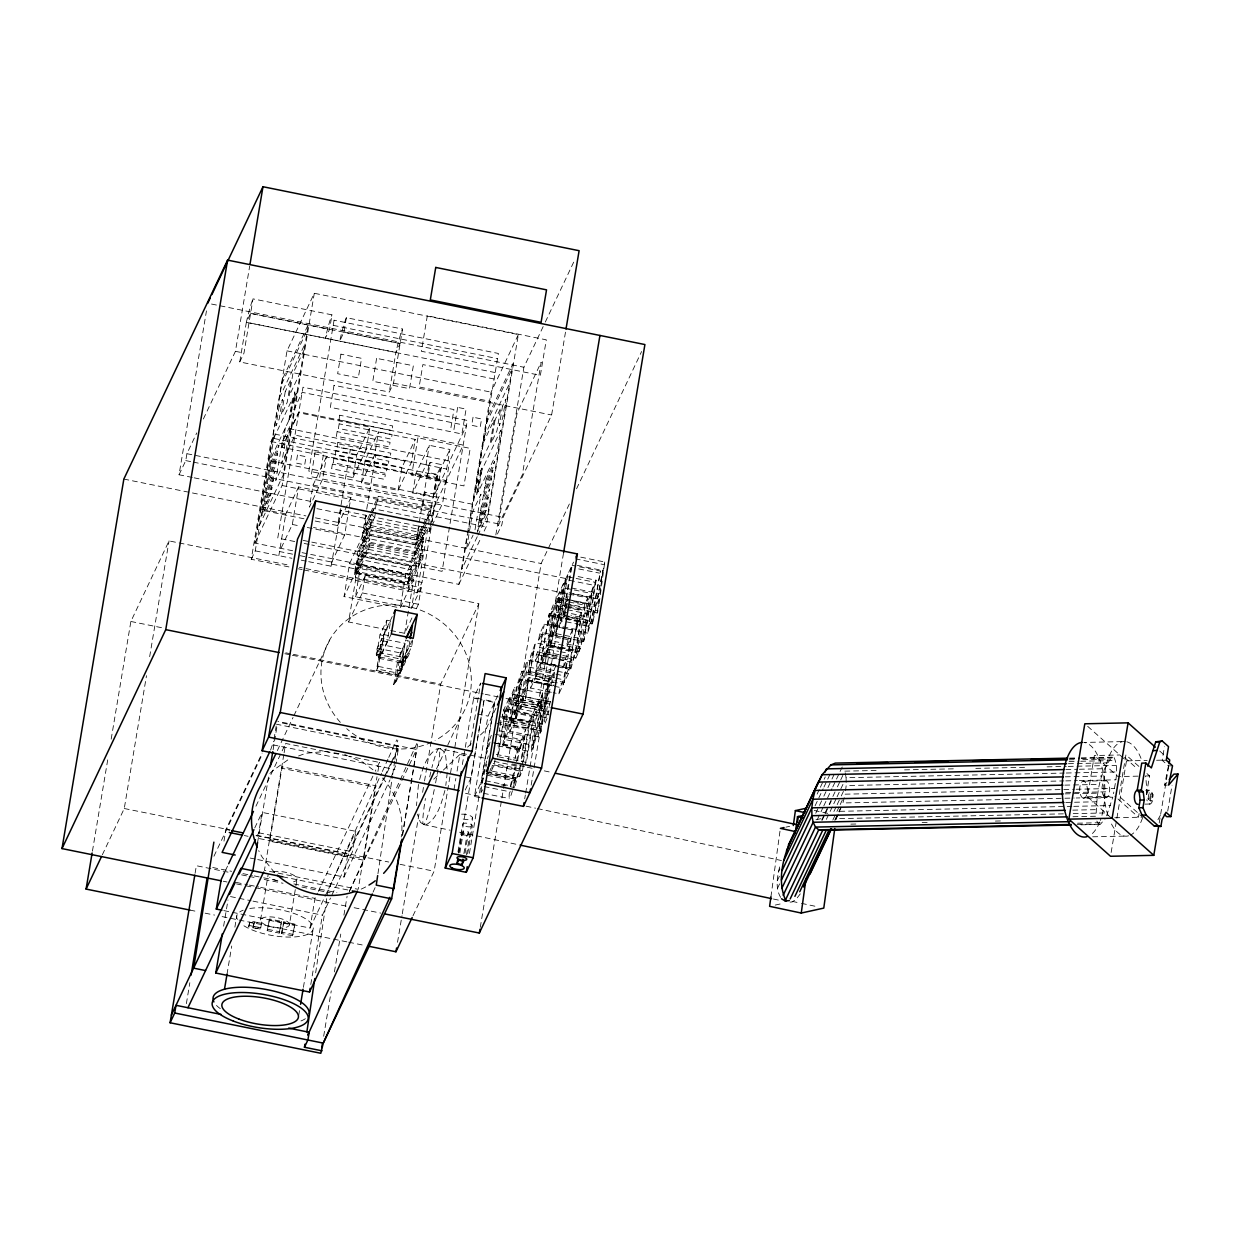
<?xml version="1.0" encoding="UTF-8"?>
<svg xmlns="http://www.w3.org/2000/svg" width="1240" height="1240" viewBox="0 0 1240 1240"><rect width="100%" height="100%" fill="white"/><g stroke="black" fill="none" stroke-linecap="round" stroke-linejoin="round"><path stroke-width="0.75" stroke-dasharray="5 3.75" d="M487.057 772.039L515.36 777.759L515.732 781.014L519.7 767.638M580.32 617.117L576.445 629.672L578.692 618.14L581.979 610.669L577.282 645.358L570.927 668.794L542.221 663.168L543.197 653.558L571.562 659.122L571.95 662.377L572.601 661.478L576.74 644.846L580.677 618.187L580.32 617.117L570.896 615.211M447.221 772.892L445.796 785.478M1072.987 816.726L1096.082 816.23C1096.764 796.235 1098.47 772.659 1112.218 757.191L1114.187 757.733C1119.131 768.986 1115.349 782.053 1113.52 793.709M554.171 677.66L554.187 672.22L525.9 666.5L520.428 688.774L517.406 711.714L545.957 717.572L548.22 710.985M509.392 792.36C507.671 810.061 515.607 780.89 514.74 779.077L486.436 773.357M780.626 897.373C774.519 887.112 777.79 874.169 780.564 863.319M845.541 790.732L846.191 785.556L1063.874 780.921M568.881 607.275L597.184 613.01L598.92 605.275M599.183 603.384L604.748 561.999L576.461 556.279M597.184 613.01L599.044 599.277L570.741 593.557M569.238 592.767L597.525 598.501L599.804 593.712L602.935 570.571L574.647 564.836M770.923 896.799L780.115 830.257M836.086 819.035L836.613 815.238M315.658 972.827L327.856 890.816L381.533 773.218M377.952 873.673L392.413 776.411M392.692 774.504L394.676 761.159M394.956 759.236L397.792 740.171M482.282 783.184L485.088 769.513M186.372 1003.64L189.828 982.731M402.582 835.435L417.957 742.279M92.442 851.12L108.004 758.12M111.182 739.133L130.867 621.472L169.043 540.904L289.959 565.378M192.293 477.446L179.041 474.765L206.46 310.899M102.331 854.794L124.264 808.511L146.491 675.661M149.668 656.673L169.043 540.904M179.041 474.765L185.767 460.598L186.915 453.7L196.788 432.884M203.36 418.996L235.429 351.323L249.674 266.181M346.347 317.688L343.914 332.18L339.698 341.093A37.541 3.441 -78.6 0 1 346.347 317.688L402.535 329.05L393.529 383.16L389.298 392.072L239.754 361.956L246.342 322.338L250.588 313.348L253.006 298.871L331.979 314.851L329.561 329.344L325.345 338.257A37.541 3.441 -78.6 0 1 331.979 314.851M239.754 361.956L243.986 353.044L250.573 313.425L400.117 343.542L395.885 352.454L389.298 392.072M195.099 873.285L196.369 865.721L230.284 872.588M288.951 566.913L251.271 559.287L270.987 441.486L274.505 434.062L428.792 465.279L430.203 462.303L441.704 464.628L432.171 521.621M292.625 550.731L254.835 543.089L287.013 350.858L314.294 293.276L518.351 334.567L486.189 526.798L482.05 535.525M303.986 518.769L261.764 510.229L274.505 434.062M251.271 559.287L255.254 550.855L262.229 509.237L285.789 513.995L278.829 555.629M282.053 447.33L298.871 411.835L463.218 445.082L446.4 480.578L282.053 447.33L285.324 427.831L449.655 461.079L466.472 425.584L302.142 392.336L270.026 460.304M288.827 420.639L292.516 398.582L273.714 438.262M289.339 419.57L294.81 391.902L290.656 416.779M254.835 543.089L282.115 485.507L314.294 293.276M223.99 841.123L225.944 829.452L262.089 753.145M223.619 926.187L228.005 899.961M292.578 554.171L279.512 551.521L292.33 524.458L298.608 486.933L350.904 497.519L349.013 508.772M227.013 974.237L231.74 945.996M234.887 927.163L236.778 915.864M326.353 457.018L313.053 485.072L309.365 507.129L322.663 479.058L326.353 457.018L446.292 481.291L442.603 503.332L432.311 525.078M270.584 750.061L273.683 741.101M273.994 739.226L276.195 726.097M257.067 836.21L258.695 832.784L262.105 812.386L355.849 831.358L352.439 851.756L331.312 896.318M257.594 842.41L268.987 774.333M273.094 749.75L276.892 727.058M248.667 926.885L250.062 921.026L261.516 923.335L260.726 927.908L260.106 929.194L248.667 926.885L250.062 921.026M253.006 927.752L254.355 921.987L261.516 923.335M253.642 926.296L260.757 927.737L260.137 929.008L253.037 927.582L254.355 921.987M283.805 754.602L264.43 870.341L358.174 889.312L377.022 776.736M284.115 752.742L285.665 743.457L323.315 751.068M269.995 839.712L282.193 766.8L375.937 785.773L363.738 858.685L363.072 860.095L269.328 841.123L269.995 839.712L363.738 858.685M260.555 919.941L268.181 874.402M267.22 930.635L269.576 918.949L281.511 921.366L279.775 931.767L279.171 933.054L267.22 930.635L269.576 918.949M315.192 521.033L337.606 525.574L350.346 449.407M308.698 561.673L331.111 566.215L331.793 562.092L344.612 535.029L348.704 510.647M331.111 566.215L341.078 510.275L366.591 515.437L363.444 534.239L416.361 544.949L417.771 536.501L416.361 539.478M270.026 460.815L352.935 477.586L356.671 455.204L369.969 427.149L298.731 412.734L285.433 440.789L281.681 463.171L294.981 435.116L366.234 449.531L369.969 427.149M279.171 933.054L281.511 921.366M281.433 933.519L283.79 921.832L294.887 924.079L292.531 935.751L281.433 933.519L282.053 932.201M283.79 921.832L282.038 932.232L293.151 934.449M361.367 482.964L365.211 460.055L378.495 432L415.214 439.425L411.386 462.334L398.087 490.389L361.367 482.964L374.666 454.91L378.495 432M423.414 541.493L410.114 569.548L409.355 574.136L356.423 563.425L357.197 558.837L370.497 530.782L423.414 541.493L422.654 546.065L408.875 575.128L408.347 578.321L410.874 574.476L410.114 579.064L407.572 582.893L355.306 572.322L356.082 567.75L413.695 579.39L400.164 607.941L344.053 596.595L349.556 563.704L372.946 514.182M289.385 924.885A14.632 5.053 9.5 0 0 268.63 916.887A14.632 5.053 9.5 0 0 266.91 925.474A14.632 5.053 9.5 0 0 289.385 924.885L297.011 879.33M292.531 935.751L294.887 924.079M424.189 533.2L410.905 561.255L410.13 565.843L357.213 555.132L357.972 550.544L371.272 522.49L424.189 533.2L411.541 608.081L355.43 596.735L367.195 526.489L423.429 537.773L405.666 575.05L400.164 607.941M409.464 578.925L407.418 583.823L354.501 573.113L355.958 564.417L369.721 535.355L370.497 530.782M354.501 573.113L356.376 569.144L358.608 555.861L411.525 566.572L410.223 574.353M362.034 537.214L366.404 511.066M366.715 509.237L375.86 454.568M355.338 577.484L356.097 572.896L369.396 544.841L422.313 555.551L421.554 560.124L408.255 588.194L355.338 577.484L368.621 549.413L369.396 544.841M411.943 617.939L404.659 633.314L348.564 621.968L357.585 568.029L344.053 596.595M361.398 545.306L374.697 517.25L427.614 527.961L414.315 556.016L361.398 545.306L362.158 540.733L373.891 515.964M371.272 522.49L370.512 527.062L357.213 555.132M355.306 572.322L369.071 543.275L369.846 538.687L356.082 567.75M374.697 517.25L375.457 512.663M372.078 512.43L377.549 500.867L378.324 496.295L431.241 507.005L430.482 511.578L417.183 539.648L364.25 528.938L371.303 514.073M348.564 621.968L362.328 592.921L365.087 576.337L421.197 587.698L418.423 604.268L415.183 611.103M223.789 910.594L310.031 928.047L314.991 898.365L317.471 893.141M298.685 1015.576L299.631 1009.918M303.413 987.335L313.178 928.962M310.775 984.498L322.385 915.182L330.507 898.039M398.087 490.389L401.915 467.48L415.214 439.425M376.231 654.1L380.788 644.475L402.659 648.908L398.102 658.518L376.231 654.1L377.208 648.241L381.765 638.631L405.093 643.343L399.761 675.196L376.449 670.468L381.765 638.631M376.495 655.588L379.967 634.849L386.911 620.202L390.631 620.961L387.159 641.716L380.215 656.347L376.495 655.588L383.439 640.956L386.911 620.202M379.456 655.278L377.162 668.949L399.032 673.382L400.814 671.677L402.768 660.005M376.449 670.468L378.371 666.423L383.703 634.57L392.243 616.528M380.215 656.347L383.687 635.593L390.631 620.961M257.719 859.584L343.961 877.037L347.804 854.112L383.951 777.806M412.719 492.931L415.989 473.37L429.288 445.3L449.918 449.485L446.648 469.046L433.349 497.116L412.719 492.931L426.018 464.876L429.288 445.3M323.671 1036.237L331.266 990.837M334.428 971.912L340.767 934.061M343.929 915.151L347.107 896.226M407.418 583.823L407.572 582.893M408.053 581.901L408.812 577.329M408.704 582.04L409.464 577.468L422.762 549.398L422.003 553.986L408.704 582.04L355.787 571.33L356.547 566.757L409.464 577.468M408.255 588.194L409.029 583.606L422.313 555.551M428.792 465.279L414.95 547.925L428.25 519.87L429.009 515.282L425.057 523.652M377.906 771.466L379.409 762.429L375.286 771.14M414.315 556.016L415.09 551.443L427.599 525.032M417.183 539.648L417.942 535.06L422.53 525.404M421.786 507.082L423.196 504.091L434.418 506.37L430.729 528.411L419.507 526.148L417.136 534.905M423.196 504.091L425.196 492.203L434.76 494.14L438.046 474.564L428.466 472.626L427.056 475.602M428.466 472.626L430.203 462.303M409.479 653.403L395.545 682.822L393.747 684.527L398.102 658.518M418.593 536.672L419.353 532.084M395.545 682.822L400.536 652.968L405.093 643.343M404.659 633.314L413.695 579.39M402.659 648.908L398.304 674.901L400.101 673.212M378.371 666.423L400.225 670.84L405.558 640.026L408.161 640.553L404.689 661.292L402.086 660.765L409.014 646.133L409.96 640.476M400.225 670.84L402.024 669.15L403.976 657.464L380.649 652.736L378.727 656.797L402.055 661.525M304.017 569.966L417.058 592.829L428.219 526.148M428.544 524.241L436.775 475.044L441.704 464.628M433.349 497.116L436.635 477.539L449.918 449.485M316.944 508.664L429.304 531.402L429.924 527.713M430.233 525.884L433.008 509.346L446.292 481.291M417.058 592.829L421.988 582.428L431.846 523.528M404.689 661.292L411.634 646.66L412.579 641.003M390.801 778.178L395.545 765.762M395.854 763.886L398.738 746.589L278.767 722.316M446.4 480.578L449.655 461.079M402.303 835.062L416.625 749.471L277.853 721.386M397.529 942.276L401.977 915.709M402.287 913.818L419.446 811.332M422.623 792.345L424.204 782.859M424.529 780.952L440.727 684.17L478.888 603.601L299.413 567.284M302.079 552.653L458.893 584.381L467.186 534.889M467.496 532.999L491.071 392.15L518.351 334.567M475.013 529.821L480.981 494.171L472.781 511.469L466.504 548.995L473.06 535.153M477.416 530.937L486.219 510.384L485.46 514.957L477.152 532.456M412.998 915.771L434.108 871.209L478.888 603.601M495.829 534.921L523.885 367.257L544.5 323.764M453.979 789.586L455.839 778.503M457.079 771.11L459.87 754.462L466.829 755.873M497.426 534.006L501.906 524.567L503.114 517.375L551.614 414.997L565.688 330.94M462.365 764.538L473.757 697.593L482.469 699.36M470.193 745.581L480.655 683.023L473.479 698.182L482.189 699.933M457.963 851.896L462.629 823.995M465.248 790.004L470.921 778.023L483.941 700.29L494.512 702.429L480.95 782.796M458.536 853.135L484.204 699.701L494.791 701.856L469.433 853.384M458.846 852.671L461.9 834.474L463.528 831.033L468.55 832.055L464.907 853.91M459.87 852.888L463.528 831.033M463.884 853.693L466.938 835.481L468.55 832.055M480.113 797.63L474.455 796.483L485.568 730.128L488.033 716.115L497.86 695.376M466.442 854.902L472.642 817.904M467.666 853.91L472.332 826.01A4.976 1.721 9.5 0 0 465.791 823.127A4.976 1.721 9.5 0 0 464.334 825.887A4.976 1.721 9.5 0 0 472.332 826.01M523.389 765.173L522.458 770.707L519.607 776.736L491.304 771.001L492.233 765.483L520.521 771.202L521.466 769.218L493.179 763.499M499.162 731.445L499.798 727.694M500.107 725.818L501.363 718.332L529.65 724.052L531.526 716.55L528.659 722.579L527.744 728.097L528.674 726.113L500.387 720.394M491.304 771.001L494.171 764.971L495.086 759.454M530.596 722.068L502.308 716.348L503.223 710.814L533.37 716.767L530.906 721.99L502.603 716.255L503.688 709.854L509.609 697.361L537.896 703.096L536.827 709.497L534.347 714.705L526.365 762.461L520.707 761.314M497.411 756.896L505.083 711.047L502.603 716.255M509.609 697.361L508.524 703.762L506.06 708.986L498.061 756.741L511.268 759.407M538.036 737.164C540.826 717.247 542.175 695.811 550.265 676.978L541.214 731.135L538.454 736.777L509.749 731.445C512.538 711.512 513.871 690.076 521.978 671.243L554.156 677.846M516.305 701.313L513.128 709.962L510.989 724.749L512.957 721.324L516.305 701.313L544.608 707.048L541.26 727.043L539.524 730.422L499.441 722.378M515.592 698.74L517.312 695.314L519.963 679.458L548.266 685.178L545.615 701.034L543.88 704.475L515.592 698.74L517.126 687.022L519.963 679.458M509.749 731.445L512.911 725.4L521.978 671.243M480.268 927.334L503.223 790.19M503.549 788.284L541.152 563.518L570.803 500.96M517.669 760.229L519.746 748.743A16.197 1.488 -78.6 0 0 520.413 742.233L520.18 740.575L516.6 749.642L515.158 758.26L518.8 747.178L498.046 742.977M549.894 704.057L525.372 699.096L528.984 677.567L553.505 682.527M533.402 651.124L530.1 661.23L528.457 674.436L529.991 671.568L533.402 651.124L557.923 656.084M559.938 647.838L535.417 642.878L525.372 699.096M515.36 777.759L514.306 787.524L508.648 786.377M493.83 742.962L520.242 748.309L522.49 736.777L525.76 729.306L521.637 760.957M551.351 692.277L530.596 688.076L531.665 681.675L535.293 674.033L538.656 653.929L557.519 657.743M580.243 648.753L578.971 651.434L550.668 645.714L558.992 614.218L587.295 619.954L580.243 648.753L538.594 640.321L539.663 633.919L544.267 624.216L572.554 629.936L563.487 684.093L558.899 693.811L553.226 692.664M556.032 665.245L535.277 661.044L536.346 654.643L539.726 647.528L542.206 632.679L570.509 638.414L568.029 653.247L564.65 660.378L563.58 666.779L557.923 665.632M530.596 688.076L535.2 678.373L544.267 624.216M552.947 680.187L535.975 676.745L537.044 670.344L540.33 663.4L549.304 613.583L577.592 619.318L568.525 673.475L564.262 682.465L554.838 680.558M519.607 776.736L520.521 771.202M522.087 765.468L528.674 726.113M523.389 761.531L529.65 724.052M530.906 721.99L531.976 715.589L537.896 703.096M535.975 676.745L540.237 667.74L549.304 613.583M576.523 629.501L548.158 623.952L550.405 612.421L553.273 604.857L581.979 610.669M525.388 764.522L533.37 716.767M538.098 704.986L563.611 552.591M547.522 652.364L556.589 601.757L584.893 607.491L575.81 658.099L547.522 652.364L550.374 646.335L578.677 652.07L579.591 646.536L566.386 643.87M565.083 605.647L555.659 603.74L556.574 598.207L573.531 562.123M568.865 594.1L587.729 597.913L586.814 603.431L558.511 597.711L550.359 642.8L551.304 640.817L558.853 642.336M524.706 798.808L525.341 795.01M525.652 793.12L529.775 768.475M530.1 766.583L559.442 592.178M555.396 635.748L565.44 579.529L593.728 585.264L583.683 641.483L555.396 635.748L558.992 614.218M558.481 611.087L560 608.22L563.425 587.775L591.712 593.511L588.287 613.939L586.768 616.807L558.31 610.902L560.542 595.913L563.425 587.775M531.185 785.121L565.75 578.522L313.488 527.481M567.812 574.507L560.65 620.682L589.186 626.448L590.07 624.572A8.773 0.806 -78.6 0 0 591.682 618.496L600.455 571.067L572.152 565.332M571.175 567.409L563.379 612.761A8.773 0.806 -78.6 0 1 561.782 618.853L560.65 620.682M571.841 567.207L563.89 613.304L559.317 627.409L566.835 576.569L595.138 582.288L596.115 580.227L577.251 576.414M558.899 693.811L559.968 687.409L563.58 679.768L566.959 659.649L559.411 658.115M572.554 629.936L567.951 639.654L566.882 646.056L570.509 638.414M564.262 682.465L565.332 676.064L568.618 669.135L577.592 619.318M570.524 668.887L571.562 659.122M566.975 606.034L583.947 609.46L584.877 603.942L587.729 597.913M586.814 603.431L578.662 648.52L579.591 646.536M583.683 641.483L587.295 619.954M595.138 582.288L587.605 633.129L592.178 619.039L600.455 571.067M596.115 580.227L588.938 626.402M1111.102 817.842L1087.465 796.777L1094.362 755.517L1119.921 754.974M1111.149 852.454L1116.573 820.027M1116.899 818.121L1126.478 760.895L1086.255 725.059M1139.095 813.502L1138.475 817.253L1114.838 796.188M1146.411 794.654L1149.557 775.899L1146.768 773.419M1148.07 798.855L1149.092 792.748L1150.751 792.701L1153.045 794.747L1152.022 800.854L1150.363 800.885L1148.07 798.855L1149.728 798.808L1152.022 800.854M1149.728 798.808L1150.751 792.701M1150.363 800.885L1151.387 794.778L1149.092 792.748M1172.544 765.808L1168.452 765.886L1162.175 760.306L1164.453 746.712M1159.214 822.91L1168.777 765.7M1167.708 811.146L1172.048 785.23M418.469 784.439L416.469 805.644M521.404 758.787L524.365 735.909L495.814 730.034M510.26 786.47L514.988 766.707M511.082 785.462L516.119 766.677M565.796 610.514L564.743 616.032L593.03 621.751L596.239 605.213L599.044 599.277M566.153 608.685L567.222 603.167M597.525 598.501L602.935 570.571M563.704 618.202L568.029 595.944M565.595 618.589L591.991 623.937L604.748 561.999M550.296 701.329L548.964 707.808M521.064 763.98L514.708 787.431M1167.29 785.106L1164.562 785.168L1168.452 765.886M548.948 714.783L520.661 709.063L528.984 677.567M520.661 709.063L527.217 679.954L530.472 656.518L535.417 642.878M550.668 645.714L557.24 616.621L559.783 596.347L563.534 583.544M578.971 651.434L585.528 622.341L588.783 598.904L593.728 585.264M547.941 714.938L548.964 710.721M489.614 772.613L490.621 768.505M520.242 748.309L524.117 735.754M516.615 761.608L518.8 747.178M513.654 783.277L514.74 779.077M844.238 797.692L842.921 802.962L1074.243 798.033M419.616 779.557C422.793 768.475 426.343 755.671 436.526 749.007L440.2 748.712L487.49 758.787M444.928 790.454C441.533 802.528 438.262 816.835 427.149 824.228L423.475 824.523L420.375 822.244L417.368 814.122M1106.591 815.812L1112.792 797.212L1076.165 797.987M487.692 757.966L488.312 755.873M547.011 718.425L544.732 724.129L516.042 718.379C517.576 698.988 519.994 677.521 527.527 660.021L555.814 665.756L555.985 666.872M486.7 760.972L482.825 775.914L480.903 792.779L509.19 798.498M485.91 767.002L486.839 764.243M835.667 820.012L841.666 806.295M489.986 742.171C482.298 769.761 488.591 739.893 491.552 734.995M482.593 789.818L480.903 792.779M382.339 771.466L387.95 759.175M388.756 757.423L396.769 739.861M349.354 891.327L417.462 742.14M373.038 892.149L375.441 886.879M281.744 383.904L307.505 329.546M279.403 397.885L305.164 343.542M304.094 349.944L292.919 373.519L289.183 395.901L300.344 372.326M261.764 510.229L262.229 509.237M285.324 514.988L298.608 486.933M352.935 477.586L366.234 449.531M339.667 513.251L341.078 510.275M337.606 525.574L350.904 497.519M365.18 518.413L366.591 515.437M369.721 514.445L365.025 524.35L417.942 535.06M370.497 512.802L378.324 496.295M371.334 514.615L362.793 532.642L415.725 543.353L424.266 525.326M372.124 512.942L376.092 504.587L375.333 509.16L428.25 519.87M213.947 856.251L262.539 753.703M277.341 750.587L293.043 717.449M293.88 715.712L330.228 638.972M225.386 870.682L227.865 865.458M255.936 806.202L285.665 743.457M355.43 596.735L365.087 576.337M282.193 766.8L281.526 768.211L375.271 787.168L375.937 785.773M254.743 827.933L262.105 812.386M423.786 495.179L425.196 492.203M418.097 529.124L419.507 526.148M423.321 523.73L431.241 507.005M429.304 531.402L430.729 528.411M486.344 423.212L512.105 368.869M484.003 437.193L509.764 382.85M391.344 633.888L379.688 658.471L401.558 662.904L412.439 639.949M482.933 443.61L494.094 420.05L490.358 442.432L479.183 465.992M545.321 322.028L574.988 259.392M411.541 608.081L421.197 587.698M476.935 482.841L478.284 480.019L475.587 490.932M408.022 653.108L400.567 668.856L402.024 669.15M393.747 684.527L407.681 655.107M477.245 536.703L461.946 568.974L487.196 418.082L512.957 363.723L487.707 514.631L478.051 535.014M458.893 584.381L481.229 537.261M318.308 891.405L374.449 772.876M310.031 928.047L355.849 831.358M384.772 776.07L390.522 763.933M391.344 762.197L398.738 746.589M386.028 774.892L347.417 856.406L257.424 838.193M386.865 773.156L392.615 761.019M393.437 759.283L398.365 748.882L276.505 724.222M343.961 877.037L389.98 779.913M349.401 891.374L416.625 749.471M436.418 769.001L462.039 714.938M576.554 488.793L641.607 351.509M495.938 708.257L485.568 730.128L477.85 737.428M555.659 603.74L556.589 601.757M538.594 640.321L542.206 632.679M548.158 623.952L552.033 611.398L563.347 613.676M535.277 661.044L538.656 653.929M474.455 796.483L483.275 777.883M543.197 653.558L543.647 656.658L556.853 659.324M548.266 685.178L545.414 692.741L543.88 704.475M583.947 609.46L584.893 607.491M591.712 593.511L588.411 603.616L586.768 616.807M563.58 666.779L566.959 659.649M544.608 707.048L541.415 715.682L539.292 730.484M575.81 658.099L578.677 652.07M591.991 623.937L593.03 621.751M778.317 872.232L779.898 868.884M817.113 794.096L819.547 788.95M820.369 787.23L825.251 776.922M777.248 880.788L779.697 875.626M815.052 805.891L823.159 788.779M823.965 787.059L830.459 773.357M777.449 888.382L779.851 883.345M815.734 813.301L823.035 797.863M823.856 796.158L827.096 789.291M827.917 787.586L831.157 780.72M831.978 779.014L834.412 773.869M817.253 819.671L822.973 807.627M823.779 805.907L831.932 788.702M832.753 786.982L839.279 773.218M840.085 771.497L842.534 766.336M821.686 820.074L824.166 814.835M824.988 813.084L828.304 806.093M829.141 804.341L836.582 788.625M837.418 786.873L839.899 781.634M840.72 779.882L844.037 772.892M822.166 820.229L824.646 815.005M825.468 813.27L828.754 806.326M829.576 804.59L831.218 801.118M826.367 819.376L832.955 805.488M833.776 803.752L836.24 798.545M837.062 796.809L844.471 781.185M833.9 811.518L836.365 806.326M837.186 804.59L840.457 797.677M841.278 795.941L844.564 789.012M832.83 820.105L836.101 813.192M836.923 811.456L839.371 806.279M840.193 804.543L843.479 797.63M834.721 820.276L838.007 813.347M838.829 811.611L841.278 806.418M838.24 814.262L835.915 818.679L1063.563 813.843M1157.928 819.733L1161.942 812.386M550.886 701.995L512.771 694.199L512.322 694.912L507.3 716.472L504.277 739.412L532.828 745.287L537.447 727.648L541.322 700.042L536.455 717.495L532.828 745.287M554.187 672.22L548.716 694.493L545.957 717.572M517.669 711.853L523.125 689.58L525.9 666.5M504.541 739.552L509.996 717.293L512.771 694.199M1080.986 824.817L1100.268 824.399L1105.259 818.726M543.647 656.658L549.32 634.431L552.033 611.398M800.296 893.854L796.266 899.093L792.267 901.945L788.593 902.255M1164.562 785.168L1166.887 782.409M433.752 779.185L441.998 771.373M443.378 770.071L462.427 752.029M467.573 747.162L472.719 742.295M287.773 759.95L272.444 770.908A76.105 71.083 25.4 0 0 269.808 773.543M298.561 755.966L305.738 753.3L325.144 751.456L332.274 752.556M542.221 663.168C549.444 645.482 552.962 623.596 553.273 604.857M815.966 819.779L821.593 818.54M785.928 827.142L789.632 826.321M775.232 905.076L782.75 903.418M1121.704 741.629L1083.853 742.435A47.352 21.359 88.8 0 1 1102.856 771.017A47.352 21.359 88.8 0 1 1100.314 820.446M1069.624 758.105L1079.296 757.904M1081.234 757.857L1112.218 757.191M1069.655 758.679L1079.342 758.477M1081.28 758.431L1114.187 757.733M1069.175 759.826L1074.987 759.702M1082.737 759.531L1109.846 758.957M1069.128 761.5L1078.815 761.298M1080.753 761.251L1115.612 760.523M1126.478 760.895L1147.17 760.461M1156.579 760.26L1164.096 760.105M1162.175 760.306L1166.266 760.213M1068.493 763.701L1107.227 762.879M844.859 771.14L879.532 770.412M904.565 769.87L954.63 768.816M975.818 768.366L1025.883 767.296M1047.072 766.847L1066.322 766.429M1068.26 766.398L1116.403 765.359M1065.842 769.529L1077.452 769.281M1079.389 769.25L1104.545 768.707M845.184 772.784L846.114 777.712L1064.354 773.062M1066.276 773.016L1116.496 771.947M1065.3 776.829L1101.973 776.054M1138.072 776.147L1117.999 776.566L1094.362 755.517M1149.557 775.899L1145.373 775.992L1145.899 778.968A47.352 21.359 88.8 0 1 1146.473 794.809M1065.795 780.89L1077.359 780.642M1079.28 780.596L1115.891 779.821M1083.59 781.169L1105.909 780.704M1064.834 785.137L1099.694 784.393M845.107 794.173L1074.197 789.291M1076.119 789.26L1114.62 788.439M1145.714 790.252L1149.216 790.175M1065.78 792.686L1108.126 791.787M1065.129 793.863L1097.85 793.166M1151.387 794.778L1153.045 794.747M1087.465 796.777L1113.009 796.235M1083.481 798.265A8.556 3.86 88.8 0 0 1086.907 785.835A8.556 3.86 88.8 0 0 1080.226 785.06A8.556 3.86 88.8 0 0 1083.481 798.265L1105.801 797.785A8.556 3.86 88.8 0 0 1109.226 785.354A8.556 3.86 88.8 0 0 1102.53 784.579A8.556 3.86 88.8 0 0 1105.801 797.785M1065.811 802.435L1096.594 801.784M1144.985 804.14L1150.224 804.016M839.79 811.316L1071.841 806.372M1073.763 806.341L1110.513 805.551M1072.802 810.138L1095.99 809.658M1073.22 813.626L1107.94 812.898M1114.745 817.765L1142.645 817.16L1119.007 796.111L1125.92 754.835L1139.823 767.235M850.857 824.135L858.56 823.965M922.157 822.616L929.876 822.461M995.395 821.066L1003.113 820.896M1077.576 823.19L1102.639 822.647M1077.08 824.321L1100.268 824.399M1092.688 836.798L1124.866 836.101M516.042 718.379C523.559 700.786 525.946 679.443 527.527 660.021M502.913 746.093C510.43 728.485 512.833 707.141 514.399 687.72C506.881 705.219 504.447 726.687 502.913 746.093L531.201 751.812C538.718 734.22 541.12 712.861 542.686 693.455L514.399 687.72M334.056 752.835L339.357 753.672M555.814 665.756C548.297 683.24 545.864 704.723 544.329 724.114M542.686 693.455C535.168 710.939 532.735 732.421 531.201 751.812M246.342 322.338L395.885 352.454A37.541 3.441 -78.6 0 1 402.535 329.05M235.429 351.323L243.986 353.044M393.529 383.16L551.614 414.997M186.915 453.7L503.114 517.375M333.204 325.345L497.535 358.608M211.529 304.048L523.885 367.257M250.588 313.348L329.561 329.344M343.914 332.18L400.117 343.542M495.194 372.589L246.357 322.276A37.541 3.441 -78.6 0 1 253.006 298.871M494.125 379.006L422.871 364.591L419.12 386.973L490.374 401.388M287.013 350.858L491.071 392.15M426.018 464.876L446.648 469.046M374.666 454.91L411.386 462.334M273.776 438.433L356.671 455.204M365.211 460.055L401.915 467.48M270.987 441.486L436.775 475.044M415.989 473.37L436.635 477.539M322.663 479.058L442.603 503.332M313.053 485.072L433.008 509.346M185.767 460.598L191.441 461.745M193.332 462.132L501.906 524.567M377.549 500.867L430.482 511.578M282.115 485.507L486.189 526.798M194.184 477.834L311.565 501.58M575.251 558.822L603.539 564.541M578.724 568.928L599.478 573.128M123.845 479.074L305.939 515.918M315.425 517.839L541.152 563.518M369.721 535.355L422.654 546.065M292.33 524.458L299.801 525.962M307.272 527.481L344.612 535.029M362.158 540.733L415.09 551.443M369.071 543.275L422.003 553.986M571.5 587.977L599.804 593.712M368.621 549.413L421.554 560.124M357.972 550.544L410.905 561.255M303.211 540.392L566.99 593.712M294.748 541.539L277.745 538.098L302.994 387.206L467.325 420.453L442.075 571.346L311.752 544.98M304.188 543.446L309.861 544.593M567.936 599.494L596.239 605.213M556.574 598.207L584.877 603.942M357.197 558.837L410.114 569.548M557.582 599.695L567.005 601.601M568.896 601.989L585.869 605.414M569.873 605.197L598.161 610.917M355.958 564.417L408.875 575.128M349.556 563.704L405.666 575.05M300.049 555.675L331.793 562.092M560 608.22L565.657 609.367M567.548 609.755L588.287 613.939M332.041 564.216L356.376 569.144M409.308 579.855L421.988 582.428M255.254 550.855L291.896 558.279M301.227 560.17L306.838 561.302M356.097 572.896L409.029 583.606M557.24 616.621L586.179 622.31M549.615 615.257L577.902 620.976M548.312 615.66L563.409 618.714M565.3 619.086L576.615 621.38M298.375 568.819L302.142 569.579M559.317 627.409L587.605 633.129M362.328 592.921L418.423 604.268M556.372 633.687L584.66 639.406M539.663 633.919L560.403 638.12M562.293 638.507L567.951 639.654M549.382 644.862L558.822 646.769M560.697 647.156L577.685 650.582M548.437 646.846L576.74 652.566M539.726 647.528L558.589 651.341M560.48 651.713L568.029 653.247M536.346 654.643L557.101 658.843M558.992 659.231L564.65 660.378M558.744 659.711L571.95 662.377M541.756 662.144L570.059 667.864M540.33 663.4L568.618 669.135M383.703 634.57L390.988 636.043M379.967 634.849L383.687 635.593M540.237 667.74L568.525 673.475M537.044 670.344L554.017 673.785M555.908 674.157L565.332 676.064M383.439 640.956L387.159 641.716M409.014 646.133L411.634 646.66M529.991 671.568L554.513 676.529M556.047 678.234L563.58 679.768M528.457 674.436L552.978 679.396M535.2 678.373L563.487 684.093M377.208 648.241L400.536 652.968M527.868 679.923L554.28 685.271M527.217 679.954L553.629 685.302M531.665 681.675L552.42 685.875M554.311 686.263L559.968 687.409M377.192 651.434L380.913 652.193M402.783 656.611L405.387 657.138M517.312 695.314L545.615 701.034M130.867 621.472L162.983 627.967M285.804 652.814L291.462 653.961M293.353 654.348L440.727 684.17M284.828 653.728L290.501 654.875M292.392 655.263L483.29 693.889M485.181 694.276L498.418 696.942M505.967 698.476L549.351 707.25M514.383 702.662L542.686 708.381M514.337 702.956L542.624 708.675M521.932 706.382L548.343 711.714M508.524 703.762L536.827 709.497M506.06 708.986L534.347 714.705M503.688 709.854L531.976 715.589M500.371 716.844L528.659 722.579M477.446 713.976L488.033 716.115M512.957 721.324L541.26 727.043M512.911 725.4L541.214 731.135M497.07 723.494L525.76 729.306M495.287 734.282L521.699 739.614M499.425 736.374L520.18 740.575M493.907 742.807L520.32 748.139M497.736 745.829L516.6 749.642M496.295 754.447L515.236 758.105M513.159 759.794L518.816 760.942M494.156 761.422L520.552 766.769M494.171 764.971L522.458 770.707M486.995 772.195L515.282 777.914M486.375 773.496L514.662 779.216M487.444 775.294L515.732 781.014M485.553 780.782L510.074 785.742M465.697 776.968L470.921 778.023M501.1 784.858L506.757 786.005M325.206 751.456L346.921 755.857M377.611 762.058L348.735 756.214L362.948 762.244L376.138 772.163M484.189 786.579L510.601 791.926M273.048 744.853L394.909 769.513M461.9 834.474L466.938 835.481M258.695 832.784L352.439 851.756M124.264 808.511L230.067 829.916M256.51 835.279L388.771 862.033M400.101 864.327L434.108 871.209M225.944 829.452L229.695 830.211M255.936 835.527L347.804 854.112M244.311 835.543L248.062 836.303M250.232 858.065L255.858 859.196M282.86 876.835L350.378 890.506M212.738 867.52L231.617 871.332M242.931 873.626L252.371 875.533M254.262 875.921L261.81 877.455M263.686 877.827L280.674 881.268M293.88 883.934L336.892 892.645M241.583 874.866L247.24 876.013M249.131 876.401L256.665 877.92M264.197 879.455L283.046 883.268M301.878 887.065L330.15 892.785M236.251 882.43L247.504 884.709M249.379 885.096L258.757 886.988M260.632 887.375L314.991 898.365M223.231 881.221L227.029 881.996M236.514 883.918L244.11 885.453M246.001 885.825L253.58 887.36M255.487 887.747L346.534 906.177M354.129 907.711L380.68 913.09M230.516 896.582L251.131 900.751M253.006 901.139L322.385 915.182M268.956 920.235L280.906 922.653M283.185 923.118L294.267 925.35M189.999 910.098L197.563 911.632M205.112 913.167L214.567 915.074M222.115 916.608L237.243 919.662M239.119 920.049L346.812 941.827M348.704 942.214L365.707 945.655M249.426 922.39L253.751 923.273M249.317 925.505L260.757 927.83M267.825 929.349L279.775 931.767M814.262 810.48L829.157 813.657M512.089 764.011L517.762 765.22M519.653 765.623L525.326 766.832M527.217 767.235L532.89 768.443M544.251 770.861L551.816 772.474M465.543 793.29L480.671 796.514M526.07 806.171L535.54 808.185M537.432 808.588L781.464 860.545M792.128 901.356L799.583 902.937M801.443 903.34L818.199 906.905M423.475 824.523L450.136 830.196M459.591 832.211L518.212 844.688M773.466 899.031L779.139 900.24M344.658 754.494L347.371 755.64M440.2 748.712L443.3 750.99L445.625 755.702L447.361 770.986M1159.679 751.021L1163.988 754.865M1124.525 757.408L1137.034 768.552M274.675 872.727L262.399 857.445A76.105 71.083 25.4 0 1 258.679 850.64M1096.873 821.082L1098.299 823.871M846.114 777.712L846.16 782.425M340.349 722.378A76.105 71.083 25.4 0 1 349.324 618.295A76.105 71.083 25.4 0 1 457.854 638.988A76.105 71.083 25.4 0 1 435.085 740.451M431.69 742.14A76.105 71.083 25.4 0 1 346.704 728.671M365.692 886.926A76.105 71.083 25.4 0 1 360.546 889.39M382.509 778.007A76.105 71.083 25.4 0 1 401.233 836.969M305.381 1018.676A48.639 16.787 9.5 0 1 297.894 1021.946M220.317 1008.647A48.639 16.787 9.5 0 1 215.496 1004.323M249.829 908.501A38.766 13.377 9.5 0 1 305.443 918.685A38.766 13.377 9.5 0 1 296.127 936.82A38.766 13.377 9.5 0 1 241.738 924.265M237.398 919.491A38.766 13.377 9.5 0 1 243.21 910.191M273.11 871.612A14.632 5.053 9.5 0 1 293.493 875.115A14.632 5.053 9.5 0 1 292.082 882.12M277.899 881.005A14.632 5.053 9.5 0 1 269.623 877.207M461.559 814.184A7.347 2.542 9.5 0 1 471.2 816.245A7.347 2.542 9.5 0 1 470.208 819.547A7.347 2.542 9.5 0 1 460.396 818.059M435.596 782.936A38.828 3.55 -78.6 0 0 439.58 749.658L438.882 748.433A38.828 3.55 -78.6 0 0 431.892 767.684M434.279 789.554A38.828 3.55 -78.6 0 1 423.661 824.554L422.964 823.329A38.828 3.55 -78.6 0 1 425.429 798.498M429.691 776.891A38.828 3.55 -78.6 0 1 431.009 771.249M1128.586 835.822A47.352 21.359 88.8 0 1 1110.637 822.306M1108.018 815.657A47.352 21.359 88.8 0 1 1106.142 765.716A47.352 21.359 88.8 0 1 1125.486 741.551M1126.881 741.814A47.352 21.359 88.8 0 1 1141.745 760.322M1142.505 817.951A47.352 21.359 88.8 0 1 1130.415 835.14M1099.709 821.996A47.352 21.359 88.8 0 1 1091.432 834.334M1146.768 794.39A6.975 3.146 88.8 0 1 1151.557 791.585A6.975 3.146 88.8 0 1 1151.712 802.668A6.975 3.146 88.8 0 1 1146.845 799.738M282.612 378.774L257.362 529.666L283.108 475.323L308.357 324.415L282.612 378.774M279.248 406.239L275.962 425.816L279.202 418.996L282.472 399.42L279.248 406.239M262.663 511.082L261.904 515.669L270.196 498.154L270.956 493.582L262.663 511.082M267.964 478.996L267.204 483.569L275.497 466.07L276.257 461.497L267.964 478.996M269.406 470.828L268.646 475.4L276.938 457.901L277.698 453.313L269.406 470.828M270.692 462.644L269.933 467.216L278.225 449.717L278.985 445.129L270.692 462.644M263.763 504.866L263.004 509.439L271.297 491.939L272.056 487.367L263.763 504.866M265.174 496.868L264.399 501.456L272.692 483.941L273.466 479.368L265.174 496.868M266.631 488.498L265.856 493.086L274.149 475.571L274.923 470.999L266.631 488.498M285.247 391.67L281.418 414.579L287.169 402.427L290.997 379.517L285.247 391.67M282.022 442.975L275.745 480.485L283.929 463.202L290.207 425.677L282.022 442.975M294.981 395.746L293.632 403.853L296.329 392.925L294.981 395.746M297.507 454.987L296.159 463.078L304.699 464.799L306.048 456.707L297.507 454.987M334.056 320.214L308.806 471.107L473.137 504.37L498.387 353.462L334.056 320.214M315.192 451.825L311.023 476.703L319.44 478.407L323.594 453.53L315.192 451.825M334.025 385.299L330.336 407.34L450.275 431.613L453.964 409.572L334.025 385.299M340.923 354.16L337.652 373.721L358.283 377.906L361.569 358.329L340.923 354.16M339.76 415.229L339.001 419.802L391.918 430.512L392.692 425.94L339.76 415.229M337.14 431.644L336.381 436.216L389.298 446.927L390.058 442.354L337.14 431.644M332.382 464.086L331.623 468.658L384.54 479.368L385.315 474.796L332.382 464.086M339.171 423.832L338.396 428.42L391.329 439.131L392.088 434.543L339.171 423.832M333.963 458.164L333.204 462.737L386.121 473.447L386.88 468.875L333.963 458.164M335.916 450.523L335.156 455.096L388.074 465.806L388.833 461.218L335.916 450.523M337.869 442.463L337.11 447.036L390.026 457.746L390.801 453.174L337.869 442.463M376.619 358.344L372.791 381.254L409.495 388.678L413.339 365.769L376.619 358.344M427.32 315.766L421.368 351.261L540.361 375.348L546.298 339.838L427.32 315.766M417.927 437.798L411.634 475.323L463.93 485.91L470.208 448.384L417.927 437.798M457.668 407.387L453.499 432.264L461.916 433.969L466.085 409.091L457.668 407.387M473.045 417.229L471.68 425.32L480.221 427.056L481.57 418.965L473.045 417.229M480.624 470.844L476.47 495.736L481.942 468.069L480.624 470.844M481.972 469.836L478.284 491.877L497.085 452.213L500.774 430.156L481.972 469.836M495.008 420.081L491.18 442.99L496.93 430.838L500.759 407.929L495.008 420.081M480.05 514.476L479.275 519.048L487.568 501.549L488.343 496.961L480.05 514.476M481.321 506.493L480.562 511.066L488.854 493.567L489.614 488.994L481.321 506.493M478.841 522.04L478.082 526.613L486.375 509.113L487.134 504.525L478.841 522.04M483.43 495.364L482.67 499.937L490.963 482.438L491.722 477.85L483.43 495.364M484.654 487.646L483.894 492.218L492.187 474.719L492.946 470.131L484.654 487.646M486.204 478.919L485.429 483.507L493.721 465.992L494.496 461.42L486.204 478.919M502.557 406.054L499.271 425.63L502.51 418.795L505.781 399.233L502.557 406.054M517.08 413.106L498.248 525.62L522.365 474.734L541.183 362.219L517.08 413.106"/><path stroke-width="1.5" d="M786.61 900.798L785.494 899.976C776.488 879.098 783.696 854.221 793.6 834.83L822.089 774.721L830.94 764.894L835.326 763.096L1067.687 758.152M770.923 896.799L769.606 906.316L801.257 913.043L823.779 908.099L834.784 828.506M793.321 825.515L795.382 810.604L804.962 808.511M795.724 829.715L797.521 816.664L803.535 815.346M797.553 822.089L798.327 816.494M801.257 913.043L805.969 878.943M306.869 1031.944L314.805 978.546M377.673 875.58L376.247 885.127L393.793 888.677L401.946 839.248M213.869 842.146L193.626 968.146L205.561 970.563M191.084 975.12L207.08 878.168M221.34 880.849L62 848.594L123.845 479.074L227.587 260.106L644.909 344.55L583.064 714.085L479.322 933.038L384.478 913.849M189.999 910.098L86.087 889.08L92.117 853.012M62 848.594L165.757 629.641L227.587 260.106M249.984 264.291L262.973 186.728L579.111 250.697L566.014 329.019M389.872 897.249L323.268 1043.119L320.819 1053.272L170.097 1022.768L194.788 875.177M170.097 1022.768L174.716 1013.002L176.002 1005.315L221.201 1014.46M221.913 910.222L216.287 909.075L221.263 879.408L224.564 872.433M357.353 891.048L309.519 992L215.791 973.028L222.363 933.673M459.219 790.655L262.121 750.774L297.507 539.23L315.642 500.976L577.406 553.939L541.57 768.118L523.435 806.388L482.004 798.002M224.487 989.303L227.013 974.237M304.002 525.558L268.599 737.087L460.459 775.914L472.114 751.332L485.119 673.583L506.168 677.846L492.59 758.214L486.375 771.327M257.594 842.41L252.851 870.759L187.953 1007.732M270.258 766.769L272.785 751.642M262.121 750.774L280.24 712.504L315.642 500.976M300.576 1004.276L303.087 989.21M309.519 992L310.155 988.249M321.997 1050.807L304.451 1047.257L304.963 1044.188M288.672 1028.115L309.194 1032.269L307.908 1039.941L304.451 1047.257M321.764 1047.599L322.4 1043.816M395.343 609.971L391.344 633.888L413.214 638.321L417.214 614.404L395.343 609.971L393.793 613.257M410.285 638.585L412.486 625.379L406.332 638.399M174.716 1013.002L323.268 1043.119L391.638 898.845L401.357 840.766M369.489 946.415L395.947 951.777L396.583 947.98M482.407 683.38L501.689 687.27L473.168 857.755L466.256 872.324L445.222 868.062L461.373 771.543M445.222 868.062L452.135 853.492L468.286 756.958M457.018 863.598L458.645 860.173L463.683 861.196L462.055 864.621L457.018 863.598L457.637 859.955M462.055 864.621L462.969 859.165M466.256 872.324L467.216 866.636M479.322 933.038L479.957 929.24M563.611 552.591L599.943 335.451M523.435 806.388L524.071 802.605M530.55 788.919L529.914 792.701L484.716 783.556M1158.563 826.724L1153.789 855.337L1110.513 856.266L1068.865 819.144L1084.814 723.788L1128.09 722.858L1155.37 747.178M1153.789 855.337L1112.125 818.214L1128.09 722.858M1178 774.024L1170.87 816.602L1166.034 812.293L1162.02 819.655L1160.888 826.445L1154.223 825.98L1142.024 815.099L1138.862 807.767L1140.149 800.079L1139.157 791.942L1137.22 790.221L1141.745 763.143L1145.838 763.05L1151.355 767.932L1159.865 741.721L1162.283 741.055L1168.545 746.635L1166.266 760.213L1172.544 765.808L1168.654 785.091L1178 774.024L1173.908 774.117L1169.227 779.65M1160.888 826.445L1158.315 825.887L1146.116 815.021L1142.955 807.674L1144.241 799.986L1143.249 791.849L1141.312 790.128L1145.838 763.05M1169.103 763.793L1169.738 759.981L1166.871 757.423M1147.822 766.274L1155.773 741.799L1162.283 741.055M308.14 1034.315L372.248 893.901M393.08 890.227L393.793 888.677M207.746 303.288L210.211 298.065M211.87 294.593L262.973 186.728M86.087 889.08L101.525 856.515M269.762 751.781L222.1 852.376L235.228 855.027M275.699 754.075L260.819 785.462A76.105 71.083 25.4 0 0 257.099 847.091M228.687 863.722L253.456 811.425M216.287 909.075L253.921 829.653M171.368 1015.095L240.901 868.341L282.86 876.835M229.447 894.49L235.135 882.493M239.196 873.921L255.44 839.635M215.791 973.028L263.608 872.092M406.332 637.345L417.214 614.404M409.712 637.298L412.021 632.415M307.815 1035.198L309.194 1032.269M428.265 784.393L434.744 770.707M428.993 784.688L392.631 861.413A76.105 71.083 25.4 0 1 383.64 873.332M500.154 690.51L506.168 677.846M497.488 704.971L503.704 691.858M575.856 557.21L577.406 553.939M395.947 951.777L412.176 917.491M788.299 845.215L822.089 774.721L1063.92 769.575M786.47 850.841L818.214 782.083L1063.362 776.875M824.786 772.334L826.429 768.862L1066.555 763.747M783.866 860.513L812.898 799.226L815.083 790.438L1062.897 785.168M782.146 870.465L811.812 807.845L812.898 799.226L1063.207 793.91M781.433 879.982L811.905 815.703L811.812 807.845L1063.889 802.482M781.789 888.445L813.146 822.26L811.905 815.703L1065.067 810.309M783.168 895.265L815.471 827.08L813.146 822.26L1067.206 816.85M781.495 898.783L785.06 900.876L818.726 829.824L1071.298 824.445M790.175 898.938L822.678 830.32L1071.345 825.019M794.902 896.38L826.243 830.257M799.738 891.746L829.126 829.715M814.199 863.567L818.307 854.918M819.95 851.446L830.614 828.94M803.551 887.003L831.063 828.924M810.107 873.952L831.544 828.723M793.6 834.83L795.382 832.552M784.068 827.545L780.379 828.366L795.46 831.575M785.06 900.876L789.353 900.643M1155.773 741.799L1159.865 741.721M1152.921 750.603L1157.013 750.525M856.701 763.205L887.685 762.554M914.779 761.98L947.701 761.267M972.857 760.74L1005.779 760.043M1030.936 759.5L1063.858 758.803M830.94 764.894L1067.237 759.857M1137.22 790.221L1141.312 790.128M1139.157 791.942L1143.249 791.849M1140.149 800.079L1144.241 799.986M1138.862 807.767L1142.955 807.674M1142.024 815.099L1146.116 815.021M1170.87 816.602L1166.778 816.695L1164.36 814.541M1068.865 819.144L1112.125 818.214M1069.888 821.655L815.471 827.08L818.726 829.824L822.678 830.32M1154.223 825.98L1158.315 825.887M165.757 629.641L279.155 652.581M551.211 707.637L583.064 714.085M280.24 712.504L472.114 751.332M492.59 758.214L541.57 768.118M452.135 853.492L473.168 857.755M231.57 830.599L242.808 832.862M229.307 832.505L242.435 835.155M352.253 890.878L391.638 898.845M795.382 810.604L804.837 812.619M797.521 816.664L803.04 817.842M555.597 773.279L795.848 824.429M520.103 845.091L771.575 898.628M375.286 880.818A76.105 71.083 25.4 0 1 368.978 885.066M355.136 891.467A76.105 71.083 25.4 0 1 277.31 875.146M213.9 1001.935A48.639 16.787 9.5 0 1 258.075 988.218A48.639 16.787 9.5 0 1 308.993 1013.824M1086.953 836.705A47.352 21.359 88.8 0 1 1062.308 793.445A47.352 21.359 88.8 0 1 1081.993 742.404M1138.01 804.279A6.975 3.146 88.8 0 1 1134.352 797.32A6.975 3.146 88.8 0 1 1137.809 790.454M435.736 267.437L430.311 299.91L541.089 322.322L546.53 289.85L435.736 267.437M233.337 1021.062A48.639 16.787 9.5 0 0 308.094 1019.125A48.639 16.787 9.5 0 0 239.072 992.543A48.639 16.787 9.5 0 0 233.337 1021.062M238.778 1019.001A38.766 13.377 9.5 0 0 298.36 1017.451A38.766 13.377 9.5 0 0 243.35 996.263A38.766 13.377 9.5 0 0 238.778 1019.001M458.738 859.366A4.976 1.721 9.5 0 0 466.736 859.49A4.976 1.721 9.5 0 0 460.18 856.607A4.976 1.721 9.5 0 0 458.738 859.366M452.042 868A7.347 2.542 9.5 0 0 464.086 868.496A7.347 2.542 9.5 0 0 454.925 864.094A7.347 2.542 9.5 0 0 452.042 868"/></g></svg>
